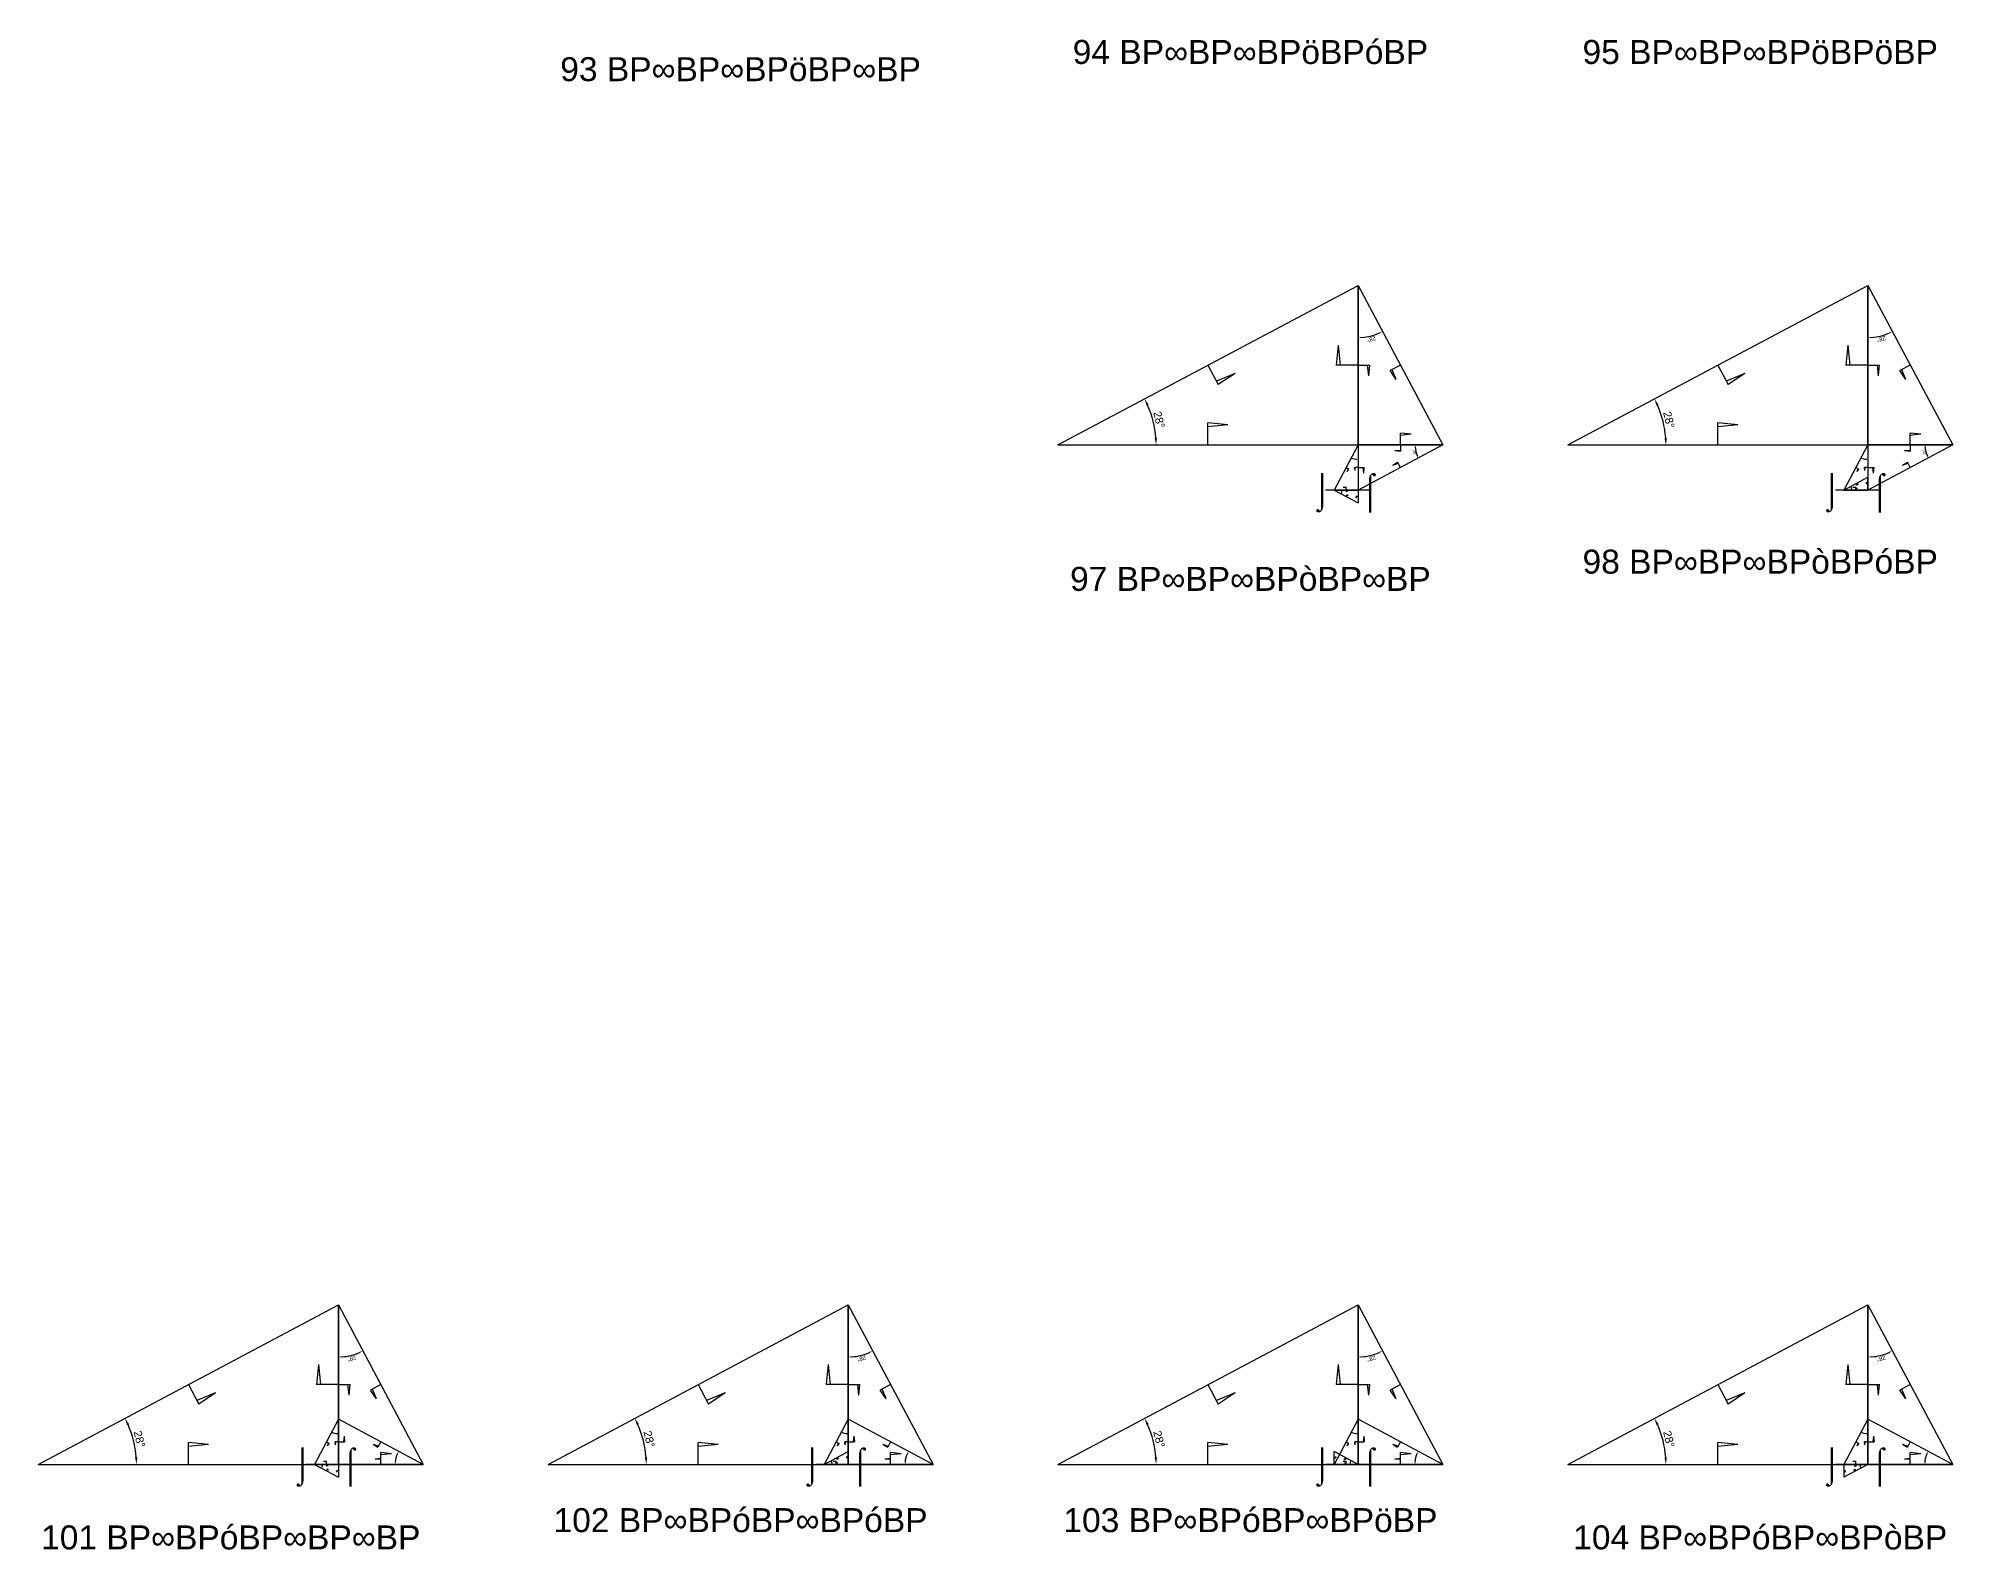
# Model space of a CAD drawing. Header units: millimetres. Extents: x 130908 to 599272, y -2842299 to 24518.
# Drawn here: x 156391 to 252080, y -905109 to -829542 of the extents above; entities that cross this region are included whole.
import ezdxf
from ezdxf.enums import TextEntityAlignment as Align

# ---------------------------------------------------------------- set-up
doc = ezdxf.new("R2010")
doc.units = ezdxf.units.MM
doc.header["$PDMODE"] = 35
doc.linetypes.add('DASHED', pattern=[19.05, 12.7, -6.35])
for name, color, linetype in [('BASE', 170, 'Continuous'), ('HYPOTENUSE', 20, 'Continuous'), ('PERPENDICULAR', 90, 'Continuous')]:
    doc.layers.add(name, color=color, linetype=linetype)
doc.styles.add('Arial', font='arial_0.ttf')
doc.dimstyles.new('ISO-25', dxfattribs={"dimtxt": 250, "dimasz": 100, "dimexe": 1.25, "dimexo": 0.625, "dimgap": 100, "dimtad": 1, "dimdec": 0, "dimtxsty": 'Arial', "dimcen": 2.5, "dimadec": 0, "dimazin": 0, "dimtfac": 1, "dimtdec": 0, "dimtmove": 0, "dimatfit": 3, "dimfxl": 1, "dimarcsym": 0})

# ---------------------------------------------------------------- blocks, each defined once
blk = doc.blocks.new('*D9')
at = {"color": 0, "lineweight": -2, "ltscale": 100, "transparency": 16777216}
blk.add_arc((0, 0), 4906, 4.08845, 23.91155, dxfattribs=at)
at = {"color": 0, "ltscale": 100, "transparency": 16777216}
for points in [[(4432, 1963), (4537, 2014), (4332, 2303)], [(4952, 352), (4835, 348), (4906, 0)]]:
    blk.add_solid(points, dxfattribs=at)
at = {"layer": 'Defpoints', "color": 0, "ltscale": 100, "transparency": 16777216}
for p in [(15000, 7976), (0, 0), (0, 0), (4841, 796), (15000, 0)]:
    blk.add_point(p, dxfattribs=at)
at = {"color": 0, "ltscale": 100, "transparency": 16777216, "insert": (5055, 1260), "char_height": 400, "attachment_point": 5, "rotation": 284, "style": 'Arial'}
blk.add_mtext('28°', dxfattribs=at)
blk = doc.blocks.new('SanjoyNathGeometrifyingTrigonometryFundamentalLockedSet')
at = {"color": 114, "linetype": 'DASHED', "ltscale": 100, "true_color": 0x139b48}
for p, q in [((14000, 4987.8), (13900, 3987.8)), ((14000, 4987.8), (14100, 3987.8)), ((15000, 3987.8), (13900, 3987.8))]:
    blk.add_line(p, q, dxfattribs=at)
at = {"color": 242, "linetype": 'DASHED', "ltscale": 100, "true_color": 0xcd2027}
for p, q in [((7500, 3987.8), (8016.4, 3016.6)), ((8852.4, 3574.3), (7922.5, 3193.2)), ((8852.4, 3574.3), (8016.4, 3016.6))]:
    blk.add_line(p, q, dxfattribs=at)
at = {"color": 159, "linetype": 'DASHED', "ltscale": 100, "true_color": 0x22346e}
for p, q in [((7500, 0), (7500, 1100)), ((8500, 1000), (7500, 1100)), ((8500, 1000), (7500, 900))]:
    blk.add_line(p, q, dxfattribs=at)
at = {"layer": 'BASE'}
blk.add_line((0, 0), (15000, 0), dxfattribs=at)
at = {"layer": 'HYPOTENUSE'}
blk.add_line((0, 0), (15000, 7975.6), dxfattribs=at)
at = {"layer": 'PERPENDICULAR'}
blk.add_line((15000, 0), (15000, 7975.6), dxfattribs=at)
at = {"color": 4, "ltscale": 100}
dim = blk.add_angular_dim_2l(base=(4841, 795.6), line1=((0, 0), (15000, 0)), line2=((0, 0), (15000, 7975.6)), dimstyle='ISO-25', override={"dimtxt": 400, "dimasz": 350, "dimgap": 100}, dxfattribs=at)
dim.commit()
dim.dimension.update_dxf_attribs({"geometry": '*D9', "text_midpoint": (5055.4, 1260.5)})

msp = doc.modelspace()

# ---------------------------------------------------------------- linework, layer by layer
at = {"linetype": 'DASHED', "ltscale": 70}
for p, q in [((222956, -852129), (220558, -852129)), ((248438, -852129), (246041, -852129)), ((171990, -900840), (169592, -900840)), ((197473, -900840), (195075, -900840)), ((222956, -900840), (220558, -900840)), ((248438, -900840), (246041, -900840))]:
    msp.add_line(p, q, dxfattribs=at)

# ---------------------------------------------------------------- block references
at = {"linetype": 'DASHED'}
for p in [(207356, -849874), (232839, -849874), (156391, -900840), (181873, -900840), (207356, -900840), (232839, -900840)]:
    msp.add_blockref('SanjoyNathGeometrifyingTrigonometryFundamentalLockedSet', p, dxfattribs=at)
at = {"linetype": 'DASHED', "ltscale": 100}
for p, xscale, yscale, zscale, rotation in [((222356, -841898), 0.531709431661479, 0.531709431661479, 0.531709431661479, 270), ((247839, -841898), 0.531709431661479, 0.531709431661479, 0.531709431661479, 270), ((222356, -849874), -0.150322189285358, 0.150322189285358, 0.150322189285358, 90), ((226597, -849874), 0.282714919717773, 0.282714919717773, 0.282714919717773, 180), ((247839, -849874), -0.150322189285358, 0.150322189285358, 0.150322189285358, 90), ((252080, -849874), 0.282714919717773, 0.282714919717773, 0.282714919717773, 180), ((221157, -852129), -0.07992772583102702, 0.07992772583102702, 0.07992772583102702, 180), ((171391, -892864), 0.531709431661479, 0.531709431661479, 0.531709431661479, 270), ((196873, -892864), 0.531709431661479, 0.531709431661479, 0.531709431661479, 270), ((222356, -892864), 0.531709431661479, 0.531709431661479, 0.531709431661479, 270), ((247839, -892864), 0.531709431661479, 0.531709431661479, 0.531709431661479, 270), ((171391, -898585), -0.150322189285358, 0.150322189285358, 0.150322189285358, 90), ((196873, -898585), -0.150322189285358, 0.150322189285358, 0.150322189285358, 90), ((222356, -898585), -0.150322189285358, 0.150322189285358, 0.150322189285358, 90), ((247839, -898585), -0.150322189285358, 0.150322189285358, 0.150322189285358, 90), ((170192, -900840), -0.07992772583102702, 0.07992772583102702, 0.07992772583102702, 180), ((247839, -900840), 0.07992772583102702, 0.07992772583102702, 0.07992772583102702, 180)]:
    msp.add_blockref('SanjoyNathGeometrifyingTrigonometryFundamentalLockedSet', p, dxfattribs=dict(at, xscale=xscale, yscale=yscale, zscale=zscale, rotation=rotation))
for p, xscale, yscale, zscale in [((246640, -852129), 0.07992772583102702, 0.07992772583102702, 0.07992772583102702), ((175631, -900840), -0.282714919717773, 0.282714919717773, 0.282714919717773), ((201114, -900840), -0.282714919717773, 0.282714919717773, 0.282714919717773), ((226597, -900840), -0.282714919717773, 0.282714919717773, 0.282714919717773), ((252080, -900840), -0.282714919717773, 0.282714919717773, 0.282714919717773), ((195674, -900840), 0.07992772583102702, 0.07992772583102702, 0.07992772583102702), ((222356, -900840), -0.07992772583102702, 0.07992772583102702, 0.07992772583102702)]:
    msp.add_blockref('SanjoyNathGeometrifyingTrigonometryFundamentalLockedSet', p, dxfattribs=dict(at, xscale=xscale, yscale=yscale, zscale=zscale))

# ---------------------------------------------------------------- texts
at = {"linetype": 'DASHED', "ltscale": 100, "style": 'Arial'}
for s, p in [('94 BP∞BP∞BPöBPóBP', (216977, -830227)), ('95 BP∞BP∞BPöBPöBP', (242459, -830227)), ('93 BP∞BP∞BPöBP∞BP', (191494, -831087)), ('⌡', (220558, -852129)), ('⌠', (222956, -852129)), ('⌡', (246041, -852129)), ('⌠', (248438, -852129)), ('98 BP∞BP∞BPòBPóBP', (242459, -855709)), ('97 BP∞BP∞BPòBP∞BP', (216977, -856570)), ('⌡', (169592, -900840)), ('⌠', (171990, -900840)), ('⌡', (195075, -900840)), ('⌠', (197473, -900840)), ('⌡', (220558, -900840)), ('⌠', (222956, -900840)), ('⌡', (246041, -900840)), ('⌠', (248438, -900840)), ('102 BP∞BPóBP∞BPóBP', (191494, -903631)), ('103 BP∞BPóBP∞BPöBP', (216977, -903631)), ('101 BP∞BPóBP∞BP∞BP', (166011, -904492)), ('104 BP∞BPóBP∞BPòBP', (242459, -904492))]:
    msp.add_text(s, height=1200, dxfattribs=at).set_placement(p, align=Align.MIDDLE_CENTER)

doc.saveas('drawing.dxf')
